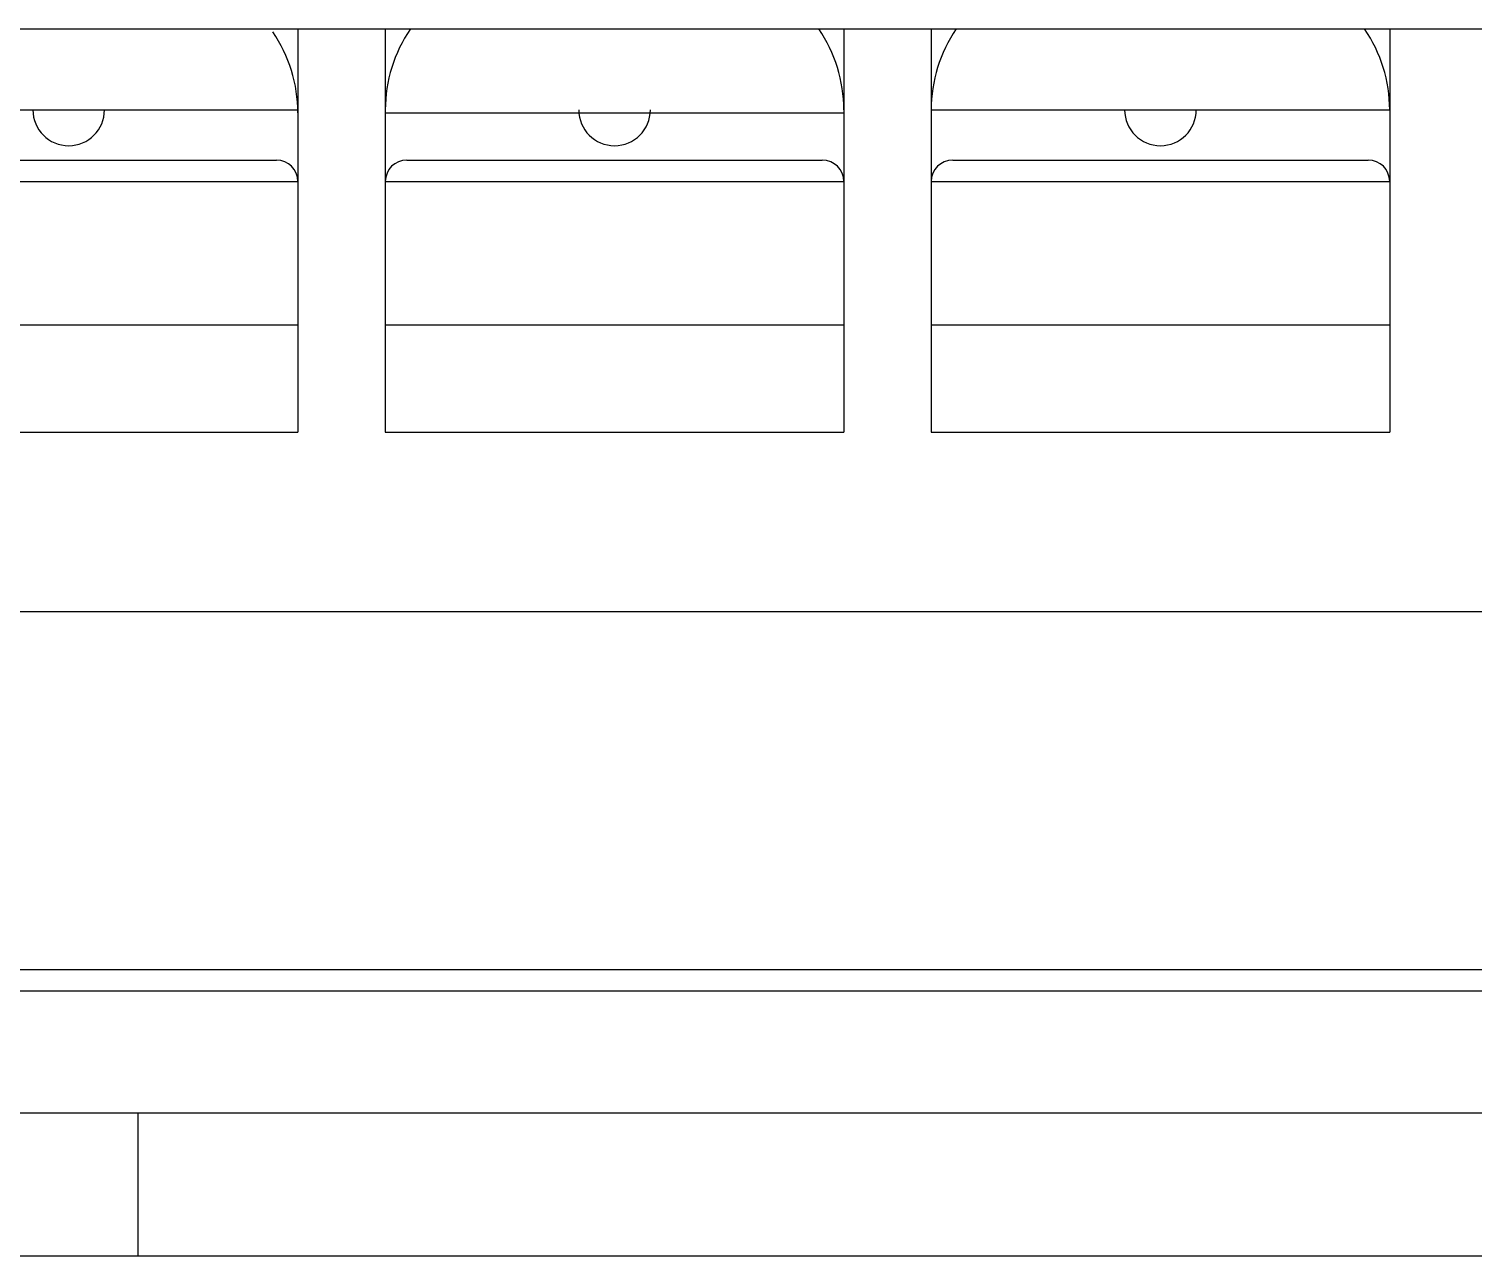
# Model space of a CAD drawing. Header units: millimetres. Extents: x -945625 to 316, y 6 to 533140.
# Drawn here: x -945403.41 to -945383.25, y 532361.51 to 532378.64 of the extents above; entities that cross this region are included whole.
import ezdxf

# ---------------------------------------------------------------- set-up
doc = ezdxf.new("R2010")
doc.units = ezdxf.units.MM
doc.header["$LTSCALE"] = 4

msp = doc.modelspace()

# ---------------------------------------------------------------- linework, layer by layer
at = {"color": 7, "linetype": 'Continuous'}
for p, q in [((-945455.384, 532378.64), (-945353.884, 532378.64)), ((-945399.654, 532378.64), (-945399.654, 532373.009)), ((-945398.434, 532378.64), (-945398.434, 532373.009)), ((-945392.034, 532378.64), (-945392.034, 532373.009)), ((-945390.814, 532378.64), (-945390.814, 532373.009)), ((-945384.414, 532378.64), (-945384.414, 532373.009)), ((-945406.054, 532377.509), (-945399.654, 532377.509)), ((-945390.814, 532377.509), (-945384.414, 532377.509)), ((-945398.434, 532377.467), (-945392.034, 532377.467)), ((-945405.754, 532376.809), (-945399.954, 532376.809)), ((-945398.134, 532376.809), (-945392.334, 532376.809)), ((-945390.514, 532376.809), (-945384.714, 532376.809)), ((-945406.054, 532376.509), (-945399.654, 532376.509)), ((-945398.434, 532376.509), (-945392.034, 532376.509)), ((-945390.814, 532376.509), (-945384.414, 532376.509)), ((-945406.054, 532374.509), (-945399.654, 532374.509)), ((-945398.434, 532374.509), (-945392.034, 532374.509)), ((-945390.814, 532374.509), (-945384.414, 532374.509)), ((-945406.054, 532373.009), (-945399.654, 532373.009)), ((-945398.434, 532373.009), (-945392.034, 532373.009)), ((-945390.814, 532373.009), (-945384.414, 532373.009)), ((-945455.384, 532370.509), (-945354.134, 532370.509)), ((-945455.384, 532365.509), (-945354.134, 532365.509)), ((-945455.384, 532365.509), (-945353.884, 532365.509)), ((-945352.384, 532365.209), (-945485.484, 532365.209)), ((-945482.884, 532363.509), (-945357.884, 532363.509)), ((-945401.884, 532361.509), (-945401.884, 532363.509)), ((-945357.884, 532361.509), (-945482.884, 532361.509))]:
    msp.add_line(p, q, dxfattribs=at)
for centre, radius, start, end in [((-945401.654, 532377.467), 2, 0, 34.4179), ((-945396.434, 532377.509), 2, 145.5821, 180), ((-945394.034, 532377.509), 2, 0, 34.4179), ((-945388.814, 532377.509), 2, 145.5821, 180), ((-945386.414, 532377.509), 2, 0, 34.4179), ((-945402.854, 532377.509), 0.5, 180, 0), ((-945395.234, 532377.509), 0.5, 180, 0), ((-945387.614, 532377.509), 0.5, 180, 0), ((-945399.954, 532376.509), 0.3, 0, 90), ((-945398.134, 532376.509), 0.3, 90, 180), ((-945392.334, 532376.509), 0.3, 0, 90), ((-945390.514, 532376.509), 0.3, 90, 180), ((-945384.714, 532376.509), 0.3, 0, 90)]:
    msp.add_arc(centre, radius, start, end, dxfattribs=at)

doc.saveas('drawing.dxf')
